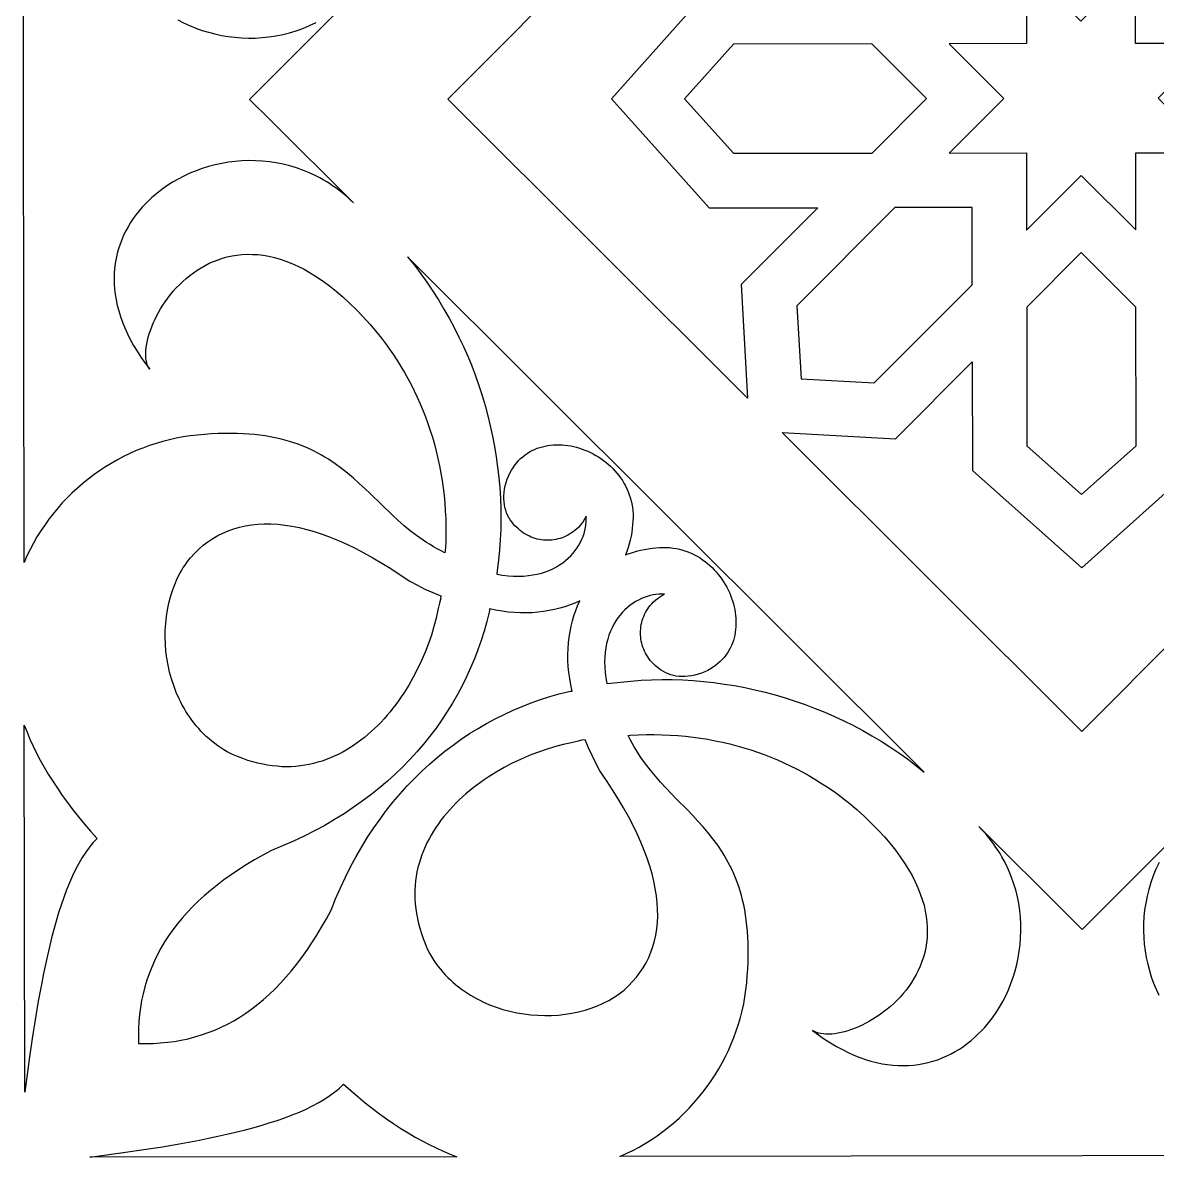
# Model space of a CAD drawing. Extents: x -117 to 117, y -119 to 115.
# Drawn here: x -116.5 to 8.8, y -118.7 to 6.7 of the extents above; entities that cross this region are included whole.
import ezdxf

# ---------------------------------------------------------------- set-up
doc = ezdxf.new("R2010")
doc.units = 0
doc.header["$MEASUREMENT"] = 0
doc.layers.add('LAYER_1', color=18, linetype='CONTINUOUS')

msp = doc.modelspace()

# ---------------------------------------------------------------- linework, layer by layer
at = {"layer": 'LAYER_1'}
for points in [[(-80.02, 9.63), (-91.43, -1.82), (-89.12, -4.12), (-79.96, -13.25), (-80.28, -12.95), (-80.6, -12.65), (-80.92, -12.37), (-81.26, -12.1), (-81.59, -11.84), (-81.93, -11.59), (-82.27, -11.35), (-82.62, -11.12), (-82.97, -10.9), (-83.32, -10.69), (-83.68, -10.49), (-84.03, -10.31), (-84.76, -9.96), (-85.49, -9.66), (-86.24, -9.39), (-86.98, -9.16), (-87.74, -8.98), (-88.49, -8.82), (-89.25, -8.71), (-90.01, -8.63), (-90.77, -8.59), (-91.53, -8.58), (-92.28, -8.61), (-93.03, -8.67), (-93.78, -8.76), (-94.51, -8.89), (-95.24, -9.04), (-95.96, -9.23), (-96.66, -9.45), (-97.35, -9.7), (-98.03, -9.97), (-98.69, -10.28), (-99.33, -10.61), (-99.96, -10.97), (-100.56, -11.35), (-101.14, -11.76), (-101.7, -12.2), (-102.24, -12.66), (-103.3, -13.71), (-103.65, -14.12), (-103.98, -14.54), (-104.29, -14.97), (-104.59, -15.42), (-104.86, -15.88), (-105.12, -16.34), (-105.35, -16.82), (-105.56, -17.32), (-105.75, -17.82), (-105.92, -18.33), (-106.06, -18.85), (-106.18, -19.39), (-106.28, -19.93), (-106.34, -20.48), (-106.39, -21.04), (-106.4, -21.61), (-106.39, -22.18), (-106.35, -22.77), (-106.28, -23.36), (-106.18, -23.96), (-106.05, -24.57), (-105.89, -25.18), (-105.7, -25.8), (-105.48, -26.43), (-105.23, -27.06), (-104.94, -27.7), (-104.62, -28.34), (-104.26, -28.99), (-103.87, -29.64), (-103.44, -30.3), (-102.97, -30.96), (-102.47, -31.62), (-102.59, -31.43), (-102.7, -31.21), (-102.78, -30.97), (-102.84, -30.71), (-102.88, -30.44), (-102.91, -30.14), (-102.91, -29.83), (-102.89, -29.51), (-102.86, -29.17), (-102.8, -28.82), (-102.73, -28.46), (-102.64, -28.09), (-102.53, -27.71), (-102.4, -27.33), (-102.25, -26.94), (-102.09, -26.54), (-101.91, -26.15), (-101.71, -25.75), (-101.5, -25.35), (-101.26, -24.95), (-101.01, -24.55), (-100.75, -24.16), (-100.47, -23.77), (-100.17, -23.38), (-99.86, -23.01), (-99.53, -22.64), (-99.18, -22.28), (-98.82, -21.94), (-98.44, -21.6), (-98.05, -21.28), (-97.65, -20.97), (-97.23, -20.68), (-96.8, -20.41), (-96.35, -20.16), (-95.89, -19.92), (-95.41, -19.71), (-94.92, -19.52), (-94.42, -19.35), (-93.9, -19.21), (-93.37, -19.1), (-92.83, -19.01), (-92.28, -18.95), (-91.71, -18.92), (-91.13, -18.93), (-90.54, -18.96), (-89.94, -19.03), (-89.33, -19.14), (-88.7, -19.28), (-88.07, -19.46), (-87.42, -19.68), (-86.76, -19.94), (-86.1, -20.24), (-85.42, -20.58), (-84.73, -20.97), (-84.03, -21.41), (-83.32, -21.89), (-82.61, -22.42), (-81.88, -23), (-81.14, -23.63), (-80.4, -24.31), (-79.64, -25.04), (-78.88, -25.83), (-78.11, -26.68), (-77.33, -27.58), (-76.87, -28.17), (-76.41, -28.78), (-75.97, -29.39), (-75.54, -30.02), (-75.13, -30.66), (-74.72, -31.31), (-74.33, -31.97), (-73.96, -32.64), (-73.6, -33.32), (-73.25, -34.01), (-72.92, -34.71), (-72.6, -35.42), (-72.3, -36.14), (-72.01, -36.87), (-71.74, -37.62), (-71.48, -38.37), (-71.24, -39.13), (-71.02, -39.9), (-70.82, -40.68), (-70.63, -41.47), (-70.46, -42.27), (-70.3, -43.08), (-70.17, -43.9), (-70.05, -44.73), (-69.96, -45.57), (-69.88, -46.41), (-69.82, -47.27), (-69.78, -48.14), (-69.76, -49.01), (-69.76, -49.89), (-69.78, -50.78), (-69.82, -51.68), (-69.86, -51.88), (-70.29, -51.67), (-70.71, -51.45), (-71.11, -51.22), (-71.51, -50.99), (-71.9, -50.75), (-72.27, -50.5), (-73, -49.99), (-73.7, -49.45), (-74.37, -48.9), (-75.02, -48.33), (-75.65, -47.75), (-76.88, -46.57), (-78.09, -45.39), (-78.71, -44.8), (-79.33, -44.22), (-79.96, -43.65), (-80.62, -43.1), (-81.29, -42.57), (-82, -42.05), (-82.73, -41.56), (-83.11, -41.33), (-83.5, -41.1), (-83.9, -40.88), (-84.32, -40.67), (-84.74, -40.46), (-85.17, -40.27), (-85.62, -40.09), (-86.08, -39.91), (-86.55, -39.75), (-87.04, -39.59), (-87.55, -39.45), (-88.06, -39.32), (-88.6, -39.19), (-89.15, -39.09), (-89.71, -38.99), (-90.3, -38.91), (-90.9, -38.84), (-91.52, -38.78), (-92.16, -38.74), (-92.82, -38.72), (-93.5, -38.7), (-94.2, -38.71), (-94.92, -38.73), (-95.67, -38.76), (-96.43, -38.82), (-97.22, -38.89), (-98, -38.97), (-98.76, -39.09), (-99.53, -39.23), (-100.28, -39.4), (-101.03, -39.59), (-101.77, -39.81), (-102.51, -40.05), (-103.23, -40.32), (-103.95, -40.61), (-104.66, -40.93), (-105.35, -41.26), (-106.04, -41.63), (-106.71, -42.01), (-107.37, -42.41), (-108.02, -42.84), (-108.65, -43.28), (-109.27, -43.75), (-109.87, -44.24), (-110.46, -44.75), (-111.03, -45.27), (-111.58, -45.82), (-112.12, -46.39), (-112.63, -46.97), (-113.13, -47.57), (-113.61, -48.19), (-114.07, -48.82), (-114.5, -49.47), (-114.92, -50.14), (-115.31, -50.82), (-115.68, -51.52), (-116.03, -52.24), (-116.35, -52.97), (-116.5, 49.26)], [(-99.36, 6.96), (-98.72, 6.63), (-98.06, 6.33), (-97.38, 6.05), (-96.69, 5.81), (-95.99, 5.59), (-95.27, 5.41), (-94.55, 5.25), (-93.81, 5.13), (-93.07, 5.04), (-92.32, 4.98), (-91.57, 4.95), (-90.81, 4.96), (-90.05, 5.01), (-89.3, 5.08), (-88.54, 5.2), (-87.78, 5.35), (-87.03, 5.54), (-86.28, 5.77), (-85.54, 6.03), (-84.81, 6.34), (-84.09, 6.68)], [(51.67, -118.42), (-50.56, -118.57), (-49.83, -118.24), (-49.12, -117.89), (-48.42, -117.52), (-47.74, -117.13), (-47.07, -116.71), (-46.42, -116.27), (-45.79, -115.81), (-45.17, -115.33), (-44.57, -114.83), (-43.99, -114.31), (-43.43, -113.78), (-42.88, -113.22), (-42.36, -112.65), (-41.85, -112.06), (-41.37, -111.46), (-40.9, -110.84), (-40.45, -110.2), (-40.03, -109.55), (-39.63, -108.89), (-39.25, -108.22), (-38.89, -107.53), (-38.55, -106.84), (-38.24, -106.13), (-37.95, -105.41), (-37.69, -104.69), (-37.45, -103.95), (-37.23, -103.21), (-37.04, -102.46), (-36.87, -101.7), (-36.73, -100.94), (-36.62, -100.17), (-36.53, -99.4), (-36.47, -98.61), (-36.42, -97.84), (-36.38, -97.1), (-36.36, -96.38), (-36.36, -95.68), (-36.38, -95), (-36.41, -94.34), (-36.45, -93.7), (-36.51, -93.08), (-36.58, -92.47), (-36.66, -91.89), (-36.76, -91.32), (-36.87, -90.77), (-36.99, -90.24), (-37.12, -89.72), (-37.27, -89.22), (-37.42, -88.73), (-37.59, -88.26), (-37.77, -87.8), (-37.95, -87.35), (-38.15, -86.92), (-38.35, -86.5), (-38.57, -86.09), (-38.79, -85.69), (-39.02, -85.3), (-39.25, -84.92), (-39.74, -84.18), (-40.26, -83.48), (-40.8, -82.81), (-41.35, -82.15), (-41.92, -81.52), (-42.5, -80.9), (-43.09, -80.29), (-44.28, -79.08), (-45.46, -77.85), (-46.04, -77.22), (-46.61, -76.57), (-47.17, -75.9), (-47.7, -75.21), (-48.22, -74.48), (-48.47, -74.1), (-48.71, -73.72), (-48.95, -73.32), (-49.17, -72.92), (-49.39, -72.5), (-49.61, -72.07), (-49.41, -72.04), (-48.51, -72), (-47.62, -71.97), (-46.74, -71.97), (-45.86, -71.98), (-45, -72.02), (-44.14, -72.08), (-43.29, -72.15), (-42.46, -72.25), (-41.63, -72.36), (-40.81, -72.49), (-40, -72.64), (-39.2, -72.81), (-38.41, -73), (-37.62, -73.2), (-36.85, -73.42), (-36.09, -73.66), (-35.34, -73.91), (-34.59, -74.18), (-33.86, -74.46), (-33.14, -74.76), (-32.43, -75.08), (-31.72, -75.41), (-31.03, -75.76), (-30.35, -76.12), (-29.68, -76.49), (-29.02, -76.88), (-28.37, -77.28), (-27.73, -77.69), (-27.1, -78.12), (-26.48, -78.56), (-25.88, -79.01), (-25.28, -79.47), (-24.38, -80.25), (-23.53, -81.02), (-22.74, -81.78), (-22, -82.53), (-21.32, -83.27), (-20.69, -84.01), (-20.11, -84.73), (-19.58, -85.45), (-19.09, -86.16), (-18.66, -86.85), (-18.27, -87.54), (-17.92, -88.22), (-17.62, -88.89), (-17.36, -89.54), (-17.14, -90.19), (-16.95, -90.82), (-16.81, -91.45), (-16.7, -92.06), (-16.63, -92.66), (-16.59, -93.25), (-16.59, -93.83), (-16.61, -94.4), (-16.67, -94.95), (-16.76, -95.49), (-16.87, -96.02), (-17.01, -96.54), (-17.18, -97.04), (-17.36, -97.53), (-17.58, -98.01), (-17.81, -98.47), (-18.06, -98.92), (-18.33, -99.35), (-18.62, -99.77), (-18.93, -100.18), (-19.25, -100.57), (-19.58, -100.95), (-19.93, -101.31), (-20.28, -101.65), (-20.65, -101.99), (-21.03, -102.3), (-21.41, -102.6), (-21.8, -102.88), (-22.19, -103.15), (-22.59, -103.4), (-22.98, -103.63), (-23.38, -103.85), (-23.78, -104.05), (-24.18, -104.23), (-24.57, -104.4), (-24.96, -104.54), (-25.35, -104.67), (-25.73, -104.78), (-26.1, -104.88), (-26.46, -104.95), (-26.8, -105), (-27.14, -105.04), (-27.47, -105.06), (-27.78, -105.06), (-28.07, -105.03), (-28.35, -104.99), (-28.6, -104.93), (-28.84, -104.85), (-29.06, -104.75), (-29.26, -104.63), (-28.59, -105.13), (-27.93, -105.59), (-27.27, -106.02), (-26.62, -106.41), (-25.97, -106.76), (-25.33, -107.08), (-24.69, -107.37), (-24.05, -107.62), (-23.43, -107.84), (-22.81, -108.03), (-22.19, -108.19), (-21.59, -108.31), (-20.99, -108.41), (-20.39, -108.48), (-19.81, -108.52), (-19.23, -108.53), (-18.66, -108.51), (-18.1, -108.47), (-17.55, -108.4), (-17.01, -108.3), (-16.48, -108.18), (-15.96, -108.04), (-15.44, -107.87), (-14.94, -107.68), (-14.45, -107.46), (-13.97, -107.23), (-13.5, -106.97), (-13.05, -106.7), (-12.6, -106.4), (-12.17, -106.09), (-11.75, -105.75), (-11.34, -105.4), (-10.29, -104.34), (-9.84, -103.81), (-9.4, -103.25), (-9, -102.67), (-8.61, -102.06), (-8.26, -101.44), (-7.93, -100.8), (-7.63, -100.14), (-7.35, -99.46), (-7.11, -98.77), (-6.89, -98.07), (-6.71, -97.35), (-6.55, -96.63), (-6.43, -95.89), (-6.33, -95.15), (-6.28, -94.4), (-6.25, -93.65), (-6.26, -92.9), (-6.3, -92.14), (-6.38, -91.38), (-6.49, -90.62), (-6.64, -89.87), (-6.83, -89.12), (-7.06, -88.37), (-7.32, -87.63), (-7.63, -86.9), (-7.97, -86.18), (-8.35, -85.46), (-8.56, -85.11), (-8.78, -84.76), (-9.01, -84.42), (-9.25, -84.08), (-9.5, -83.74), (-9.76, -83.41), (-10.03, -83.08), (-10.31, -82.75), (-10.6, -82.43), (-10.91, -82.11), (-0.93, -92.06), (0.52, -93.5), (0.52, -93.5), (4.35, -89.66), (11.96, -82.03)], [(9.01, -86.11), (8.66, -86.83), (8.36, -87.57), (8.09, -88.31), (7.87, -89.06), (7.68, -89.81), (7.53, -90.57), (7.41, -91.33), (7.34, -92.09), (7.29, -92.85), (7.29, -93.6), (7.31, -94.36), (7.37, -95.11), (7.47, -95.85), (7.59, -96.59), (7.75, -97.31), (7.94, -98.03), (8.15, -98.73), (8.4, -99.42), (8.68, -100.1), (8.98, -100.76)]]:
    msp.add_lwpolyline(points, dxfattribs=at)
for points in [[(-36.53, 31.34), (-37.22, 18.79), (-28.73, 10.33), (-40.71, 10.31), (-51.47, -1.76), (-40.68, -13.8), (-28.69, -13.78), (-37.16, -22.27), (-36.43, -34.81), (-69.55, -1.78)], [(-5.63, -16.25), (0.4, -10.21), (6.44, -16.24), (6.43, -7.71), (14.96, -7.7), (8.91, -1.67), (14.94, 4.37), (6.41, 4.36), (6.4, 12.89), (0.37, 6.84), (-5.67, 12.87), (-5.65, 4.34), (-14.18, 4.33), (-8.14, -1.7), (-14.17, -7.74), (-5.64, -7.72)], [(-22.7, 4.32), (-38.01, 4.29), (-43.39, -1.75), (-37.99, -7.77), (-22.68, -7.75), (-16.66, -1.71)], [(-30.99, -24.61), (-30.52, -32.68), (-22.45, -33.13), (-11.64, -22.29), (-11.65, -13.76), (-20.18, -13.77)], [(-5.59, -40.08), (0.45, -45.46), (6.47, -40.06), (6.45, -24.75), (0.41, -18.73), (-5.61, -24.77)], [(-45.46, -47.66), (-73.98, -19.22), (-73.24, -20.13), (-72.54, -21.07), (-71.85, -22.02), (-71.2, -22.99), (-70.57, -23.97), (-69.97, -24.97), (-69.39, -25.99), (-68.84, -27.02), (-68.32, -28.06), (-67.82, -29.11), (-67.35, -30.17), (-66.91, -31.25), (-66.5, -32.33), (-66.11, -33.43), (-65.75, -34.53), (-65.42, -35.64), (-65.12, -36.76), (-64.85, -37.88), (-64.6, -39.01), (-64.38, -40.14), (-64.2, -41.28), (-64.04, -42.42), (-63.91, -43.56), (-63.81, -44.71), (-63.74, -45.85), (-63.7, -47), (-63.68, -48.15), (-63.7, -49.29), (-63.75, -50.44), (-63.83, -51.58), (-63.94, -52.71), (-64.08, -53.85), (-64.12, -54.25), (-63.49, -54.35), (-62.88, -54.42), (-62.29, -54.47), (-61.72, -54.48), (-61.18, -54.46), (-60.65, -54.41), (-60.15, -54.34), (-59.66, -54.25), (-59.2, -54.13), (-58.76, -53.99), (-58.34, -53.83), (-57.94, -53.65), (-57.56, -53.45), (-57.2, -53.23), (-56.86, -53), (-56.54, -52.75), (-56.25, -52.49), (-55.97, -52.22), (-55.71, -51.93), (-55.48, -51.64), (-55.26, -51.34), (-55.07, -51.03), (-54.9, -50.72), (-54.74, -50.4), (-54.61, -50.08), (-54.5, -49.76), (-54.41, -49.43), (-54.34, -49.11), (-54.29, -48.79), (-54.26, -48.47), (-54.25, -48.16), (-54.26, -47.85), (-54.44, -48.17), (-54.65, -48.49), (-54.88, -48.8), (-55.13, -49.09), (-55.31, -49.26), (-55.5, -49.42), (-55.69, -49.57), (-55.88, -49.7), (-56.09, -49.83), (-56.29, -49.95), (-56.5, -50.05), (-56.72, -50.15), (-56.93, -50.23), (-57.15, -50.3), (-57.38, -50.36), (-57.6, -50.41), (-57.83, -50.45), (-58.06, -50.48), (-58.29, -50.5), (-58.52, -50.51), (-58.75, -50.5), (-58.98, -50.48), (-59.21, -50.46), (-59.43, -50.42), (-59.66, -50.37), (-59.88, -50.31), (-60.11, -50.24), (-60.33, -50.16), (-60.54, -50.06), (-60.75, -49.96), (-60.96, -49.84), (-61.17, -49.71), (-61.37, -49.57), (-61.56, -49.42), (-61.75, -49.26), (-61.93, -49.09), (-62.13, -48.9), (-62.32, -48.69), (-62.49, -48.47), (-62.66, -48.24), (-62.8, -47.99), (-62.94, -47.73), (-63.05, -47.46), (-63.15, -47.18), (-63.23, -46.88), (-63.3, -46.58), (-63.34, -46.26), (-63.36, -45.93), (-63.36, -45.59), (-63.34, -45.24), (-63.29, -44.88), (-63.22, -44.51), (-63.11, -44.13), (-62.98, -43.77), (-62.84, -43.42), (-62.69, -43.09), (-62.52, -42.78), (-62.34, -42.49), (-62.15, -42.22), (-61.94, -41.96), (-61.73, -41.71), (-61.5, -41.49), (-61.27, -41.28), (-61.02, -41.08), (-60.77, -40.91), (-60.51, -40.75), (-60.24, -40.6), (-59.96, -40.47), (-59.68, -40.35), (-59.39, -40.25), (-59.1, -40.17), (-58.8, -40.1), (-58.49, -40.04), (-58.19, -40), (-57.87, -39.97), (-57.56, -39.96), (-57.25, -39.96), (-56.93, -39.97), (-56.61, -40), (-56.29, -40.04), (-55.97, -40.09), (-55.66, -40.16), (-55.34, -40.24), (-55.02, -40.33), (-54.71, -40.43), (-54.4, -40.55), (-54.09, -40.68), (-53.79, -40.81), (-53.49, -40.97), (-53.2, -41.13), (-52.91, -41.3), (-52.63, -41.49), (-52.35, -41.68), (-52.09, -41.89), (-51.82, -42.11), (-51.57, -42.33), (-51.33, -42.57), (-51.1, -42.82), (-50.87, -43.08), (-50.66, -43.34), (-50.46, -43.62), (-50.27, -43.91), (-50.09, -44.2), (-49.92, -44.5), (-49.77, -44.82), (-49.63, -45.14), (-49.51, -45.47), (-49.4, -45.8), (-49.3, -46.15), (-49.23, -46.5), (-49.16, -46.86), (-49.12, -47.23), (-49.09, -47.6), (-49.09, -47.99), (-49.1, -48.38), (-49.13, -48.77), (-49.17, -49.21), (-49.23, -49.64), (-49.31, -50.07), (-49.4, -50.49), (-49.51, -50.91), (-49.63, -51.32), (-49.77, -51.73), (-49.92, -52.13), (-49.52, -51.98), (-49.11, -51.84), (-48.7, -51.72), (-48.28, -51.61), (-47.85, -51.52), (-47.43, -51.44), (-46.99, -51.38), (-46.56, -51.33), (-46.16, -51.3), (-45.78, -51.29), (-45.39, -51.3), (-45.02, -51.32), (-44.65, -51.37), (-44.29, -51.43), (-43.94, -51.5), (-43.59, -51.6), (-43.25, -51.7), (-42.92, -51.83), (-42.6, -51.96), (-42.29, -52.12), (-41.99, -52.28), (-41.69, -52.46), (-41.4, -52.65), (-41.13, -52.85), (-40.86, -53.06), (-40.6, -53.28), (-40.35, -53.52), (-40.12, -53.76), (-39.89, -54.01), (-39.67, -54.27), (-39.46, -54.54), (-39.27, -54.81), (-39.08, -55.09), (-38.9, -55.38), (-38.74, -55.67), (-38.59, -55.97), (-38.45, -56.28), (-38.32, -56.58), (-38.2, -56.89), (-38.1, -57.2), (-38.01, -57.52), (-37.93, -57.84), (-37.86, -58.15), (-37.8, -58.47), (-37.76, -58.79), (-37.74, -59.11), (-37.72, -59.43), (-37.72, -59.74), (-37.73, -60.05), (-37.76, -60.37), (-37.8, -60.67), (-37.86, -60.98), (-37.93, -61.28), (-38.01, -61.57), (-38.11, -61.86), (-38.23, -62.14), (-38.36, -62.42), (-38.5, -62.69), (-38.66, -62.95), (-38.84, -63.21), (-39.03, -63.45), (-39.24, -63.69), (-39.47, -63.91), (-39.71, -64.13), (-39.97, -64.33), (-40.24, -64.53), (-40.53, -64.71), (-40.84, -64.88), (-41.17, -65.03), (-41.52, -65.17), (-41.88, -65.3), (-42.26, -65.41), (-42.63, -65.49), (-42.99, -65.53), (-43.34, -65.56), (-43.68, -65.56), (-44.01, -65.54), (-44.32, -65.5), (-44.63, -65.43), (-44.92, -65.35), (-45.21, -65.26), (-45.48, -65.14), (-45.74, -65.01), (-45.99, -64.86), (-46.22, -64.7), (-46.44, -64.52), (-46.65, -64.34), (-46.84, -64.14), (-47.02, -63.96), (-47.18, -63.77), (-47.33, -63.57), (-47.47, -63.37), (-47.6, -63.17), (-47.71, -62.96), (-47.82, -62.75), (-47.91, -62.53), (-48, -62.31), (-48.07, -62.09), (-48.13, -61.87), (-48.18, -61.64), (-48.22, -61.41), (-48.24, -61.19), (-48.26, -60.96), (-48.27, -60.73), (-48.26, -60.5), (-48.24, -60.27), (-48.22, -60.04), (-48.18, -59.81), (-48.13, -59.59), (-48.07, -59.36), (-47.99, -59.14), (-47.91, -58.92), (-47.82, -58.71), (-47.71, -58.5), (-47.6, -58.29), (-47.47, -58.09), (-47.33, -57.89), (-47.19, -57.7), (-47.03, -57.52), (-46.86, -57.34), (-46.57, -57.08), (-46.26, -56.85), (-45.94, -56.65), (-45.62, -56.46), (-45.93, -56.45), (-46.24, -56.46), (-46.56, -56.49), (-46.88, -56.54), (-47.21, -56.62), (-47.53, -56.71), (-47.85, -56.82), (-48.17, -56.95), (-48.49, -57.11), (-48.8, -57.28), (-49.11, -57.48), (-49.41, -57.69), (-49.7, -57.93), (-49.99, -58.19), (-50.26, -58.46), (-50.52, -58.76), (-50.76, -59.08), (-50.99, -59.42), (-51.21, -59.78), (-51.41, -60.16), (-51.59, -60.56), (-51.75, -60.98), (-51.89, -61.42), (-52.01, -61.89), (-52.1, -62.37), (-52.17, -62.87), (-52.21, -63.4), (-52.23, -63.94), (-52.21, -64.51), (-52.17, -65.1), (-52.1, -65.71), (-51.99, -66.34), (-51.59, -66.3), (-50.46, -66.16), (-49.32, -66.05), (-48.18, -65.96), (-47.04, -65.91), (-45.89, -65.89), (-44.75, -65.9), (-43.6, -65.93), (-42.45, -66), (-41.31, -66.1), (-40.16, -66.22), (-39.02, -66.38), (-37.89, -66.56), (-36.75, -66.78), (-35.62, -67.02), (-34.5, -67.29), (-33.38, -67.59), (-32.27, -67.92), (-31.17, -68.27), (-30.07, -68.65), (-28.99, -69.07), (-27.91, -69.5), (-26.84, -69.97), (-25.79, -70.46), (-24.75, -70.98), (-23.72, -71.53), (-22.7, -72.1), (-21.7, -72.7), (-20.72, -73.33), (-19.74, -73.98), (-18.79, -74.66), (-17.85, -75.37), (-16.93, -76.1)], [(-11.61, -42.79), (0.46, -53.54), (12.5, -42.75), (12.48, -30.77), (20.97, -39.23), (33.51, -38.5), (0.49, -71.62), (-32.63, -38.6), (-20.09, -39.29), (-11.63, -30.8)], [(-70.32, -56.65), (-70.37, -57.05), (-70.45, -57.44), (-70.63, -58.18), (-70.84, -59.1), (-71.08, -60.03), (-71.36, -60.97), (-71.69, -61.91), (-72.05, -62.85), (-72.45, -63.78), (-72.88, -64.7), (-73.36, -65.61), (-73.86, -66.51), (-74.41, -67.38), (-74.69, -67.81), (-74.99, -68.23), (-75.29, -68.64), (-75.6, -69.05), (-75.92, -69.44), (-76.25, -69.83), (-76.58, -70.21), (-76.92, -70.59), (-77.27, -70.95), (-77.63, -71.3), (-78, -71.64), (-78.37, -71.97), (-78.76, -72.29), (-79.15, -72.59), (-79.54, -72.89), (-79.95, -73.17), (-80.36, -73.44), (-80.78, -73.69), (-81.2, -73.93), (-81.64, -74.15), (-82.08, -74.36), (-82.52, -74.55), (-82.98, -74.73), (-83.44, -74.89), (-83.9, -75.03), (-84.38, -75.16), (-84.86, -75.27), (-85.34, -75.36), (-85.83, -75.43), (-86.33, -75.48), (-86.84, -75.51), (-87.35, -75.52), (-87.86, -75.51), (-88.39, -75.47), (-88.91, -75.42), (-89.45, -75.34), (-89.99, -75.24), (-90.53, -75.12), (-91.08, -74.98), (-91.64, -74.81), (-92.2, -74.61), (-92.76, -74.39), (-93.34, -74.15), (-93.91, -73.88), (-94.27, -73.66), (-94.62, -73.44), (-94.96, -73.2), (-95.29, -72.96), (-95.61, -72.71), (-95.92, -72.44), (-96.22, -72.17), (-96.51, -71.89), (-96.79, -71.61), (-97.06, -71.31), (-97.32, -71.01), (-97.57, -70.7), (-97.81, -70.39), (-98.04, -70.06), (-98.26, -69.74), (-98.47, -69.4), (-98.68, -69.06), (-98.87, -68.72), (-99.05, -68.37), (-99.22, -68.02), (-99.54, -67.3), (-99.82, -66.56), (-100.07, -65.82), (-100.27, -65.06), (-100.44, -64.29), (-100.57, -63.52), (-100.67, -62.75), (-100.73, -61.98), (-100.76, -61.21), (-100.75, -60.44), (-100.7, -59.68), (-100.62, -58.93), (-100.51, -58.19), (-100.36, -57.46), (-100.17, -56.75), (-99.96, -56.06), (-99.71, -55.39), (-99.42, -54.74), (-99.1, -54.12), (-98.93, -53.82), (-98.76, -53.53), (-98.57, -53.24), (-98.37, -52.96), (-98.17, -52.7), (-97.96, -52.43), (-97.51, -51.95), (-97.04, -51.49), (-96.55, -51.06), (-96.04, -50.67), (-95.51, -50.32), (-94.95, -49.99), (-94.38, -49.71), (-93.79, -49.45), (-93.18, -49.24), (-92.54, -49.05), (-91.89, -48.91), (-91.22, -48.8), (-90.53, -48.73), (-89.81, -48.7), (-89.08, -48.7), (-88.33, -48.74), (-87.56, -48.83), (-86.77, -48.95), (-85.96, -49.11), (-85.13, -49.31), (-84.29, -49.55), (-83.42, -49.84), (-82.54, -50.16), (-81.63, -50.53), (-80.71, -50.94), (-79.77, -51.39), (-78.82, -51.89), (-77.84, -52.43), (-76.84, -53.02), (-75.83, -53.64), (-74.8, -54.32), (-73.75, -55.04), (-72.9, -55.48), (-72.07, -55.89), (-71.21, -56.28)], [(-54.98, -57.21), (-55.51, -57.44), (-56.05, -57.65), (-56.61, -57.84), (-57.19, -58.01), (-57.77, -58.16), (-58.37, -58.28), (-58.98, -58.38), (-59.6, -58.46), (-60.23, -58.51), (-60.88, -58.53), (-61.53, -58.52), (-62.19, -58.49), (-62.87, -58.43), (-63.55, -58.34), (-64.24, -58.21), (-64.94, -58.06), (-64.93, -58.2), (-64.93, -58.27), (-64.98, -58.44), (-65.24, -59.49), (-65.53, -60.53), (-65.86, -61.57), (-66.22, -62.59), (-66.61, -63.6), (-67.03, -64.6), (-67.48, -65.59), (-67.96, -66.57), (-68.47, -67.53), (-69.02, -68.48), (-69.6, -69.42), (-70.21, -70.34), (-70.85, -71.24), (-71.52, -72.13), (-72.23, -73.01), (-72.96, -73.86), (-73.73, -74.7), (-74.53, -75.52), (-75.36, -76.32), (-76.22, -77.11), (-77.12, -77.87), (-78.04, -78.61), (-79, -79.33), (-79.99, -80.03), (-81.01, -80.71), (-82.06, -81.36), (-83.14, -81.99), (-84.26, -82.6), (-85.4, -83.18), (-86.58, -83.73), (-87.79, -84.26), (-89.03, -84.77), (-89.99, -85.28), (-90.91, -85.81), (-91.8, -86.34), (-92.66, -86.89), (-93.48, -87.45), (-94.27, -88.01), (-95.03, -88.59), (-95.76, -89.17), (-96.45, -89.77), (-97.11, -90.37), (-97.73, -90.99), (-98.33, -91.61), (-98.89, -92.24), (-99.42, -92.89), (-99.92, -93.54), (-100.39, -94.2), (-100.82, -94.87), (-101.23, -95.56), (-101.6, -96.25), (-101.94, -96.95), (-102.25, -97.66), (-102.54, -98.38), (-102.79, -99.1), (-103.01, -99.84), (-103.2, -100.59), (-103.36, -101.34), (-103.49, -102.11), (-103.59, -102.88), (-103.66, -103.67), (-103.7, -104.46), (-103.72, -105.26), (-103.7, -106.07), (-102.89, -106.08), (-102.09, -106.07), (-101.3, -106.02), (-100.51, -105.95), (-99.74, -105.85), (-98.98, -105.71), (-98.22, -105.55), (-97.47, -105.36), (-96.74, -105.14), (-96.01, -104.88), (-95.29, -104.6), (-94.58, -104.29), (-93.88, -103.94), (-93.19, -103.57), (-92.51, -103.16), (-91.84, -102.72), (-91.18, -102.25), (-90.53, -101.75), (-89.89, -101.22), (-89.26, -100.66), (-88.63, -100.06), (-88.02, -99.43), (-87.42, -98.77), (-86.83, -98.08), (-86.24, -97.35), (-85.67, -96.59), (-85.11, -95.8), (-84.55, -94.97), (-84.01, -94.12), (-83.48, -93.22), (-82.95, -92.3), (-82.44, -91.34), (-81.94, -90.1), (-81.41, -88.89), (-80.86, -87.71), (-80.28, -86.56), (-79.68, -85.44), (-79.05, -84.36), (-78.4, -83.3), (-77.73, -82.28), (-77.03, -81.29), (-76.31, -80.33), (-75.57, -79.4), (-74.81, -78.51), (-74.03, -77.64), (-73.24, -76.81), (-72.42, -76.01), (-71.58, -75.24), (-70.73, -74.5), (-69.86, -73.8), (-68.97, -73.12), (-68.06, -72.48), (-67.14, -71.86), (-66.21, -71.28), (-65.26, -70.73), (-64.3, -70.22), (-63.32, -69.73), (-62.34, -69.28), (-61.34, -68.85), (-60.33, -68.46), (-59.31, -68.1), (-58.27, -67.77), (-57.23, -67.48), (-56.18, -67.21), (-56.01, -67.17), (-55.94, -67.16), (-55.8, -67.17), (-55.95, -66.47), (-56.08, -65.78), (-56.17, -65.1), (-56.24, -64.43), (-56.28, -63.77), (-56.28, -63.11), (-56.26, -62.47), (-56.22, -61.83), (-56.14, -61.21), (-56.04, -60.6), (-55.92, -60), (-55.78, -59.42), (-55.61, -58.84), (-55.42, -58.28), (-55.21, -57.74)], [(-116.27, -111.47), (-116.32, -70.94), (-116.02, -71.7), (-115.7, -72.47), (-115.34, -73.24), (-114.96, -74.01), (-114.56, -74.78), (-114.13, -75.56), (-113.67, -76.34), (-113.18, -77.12), (-112.67, -77.9), (-112.13, -78.69), (-111.56, -79.48), (-110.96, -80.27), (-110.33, -81.06), (-109.67, -81.85), (-108.99, -82.64), (-108.27, -83.43), (-108.49, -83.65), (-108.71, -83.89), (-108.92, -84.14), (-109.13, -84.39), (-109.53, -84.95), (-109.92, -85.55), (-110.3, -86.19), (-110.65, -86.87), (-111, -87.58), (-111.33, -88.34), (-111.65, -89.12), (-111.96, -89.94), (-112.25, -90.79), (-112.53, -91.66), (-112.8, -92.56), (-113.06, -93.48), (-113.31, -94.43), (-113.54, -95.39), (-113.77, -96.36), (-113.99, -97.35), (-114.2, -98.36), (-114.4, -99.37), (-114.77, -101.41), (-115.12, -103.47), (-115.44, -105.52), (-115.73, -107.55)], [(-54.37, -72.55), (-54.77, -72.6), (-55.16, -72.68), (-55.9, -72.87), (-56.82, -73.07), (-57.76, -73.32), (-58.7, -73.61), (-59.63, -73.93), (-60.57, -74.29), (-61.5, -74.7), (-62.42, -75.14), (-63.33, -75.61), (-64.22, -76.12), (-65.09, -76.67), (-65.52, -76.96), (-65.94, -77.25), (-66.35, -77.55), (-66.76, -77.86), (-67.15, -78.18), (-67.54, -78.51), (-67.92, -78.85), (-68.29, -79.19), (-68.65, -79.54), (-69, -79.9), (-69.34, -80.27), (-69.67, -80.65), (-69.99, -81.03), (-70.3, -81.42), (-70.59, -81.82), (-70.87, -82.22), (-71.13, -82.64), (-71.39, -83.06), (-71.62, -83.48), (-71.85, -83.92), (-72.05, -84.36), (-72.24, -84.8), (-72.42, -85.26), (-72.58, -85.72), (-72.72, -86.19), (-72.84, -86.66), (-72.95, -87.14), (-73.04, -87.63), (-73.11, -88.12), (-73.15, -88.62), (-73.18, -89.12), (-73.19, -89.63), (-73.18, -90.15), (-73.14, -90.67), (-73.09, -91.2), (-73.01, -91.73), (-72.91, -92.27), (-72.79, -92.82), (-72.64, -93.36), (-72.47, -93.92), (-72.27, -94.48), (-72.05, -95.05), (-71.81, -95.62), (-71.53, -96.19), (-71.32, -96.55), (-71.09, -96.9), (-70.86, -97.24), (-70.61, -97.57), (-70.36, -97.89), (-70.09, -98.19), (-69.82, -98.49), (-69.54, -98.78), (-69.25, -99.06), (-68.96, -99.33), (-68.66, -99.59), (-68.35, -99.84), (-68.03, -100.08), (-67.71, -100.31), (-67.38, -100.53), (-67.05, -100.74), (-66.71, -100.94), (-66.36, -101.13), (-66.01, -101.31), (-65.66, -101.48), (-64.94, -101.8), (-64.2, -102.08), (-63.46, -102.32), (-62.7, -102.52), (-61.93, -102.69), (-61.16, -102.82), (-60.39, -102.91), (-59.62, -102.97), (-58.84, -103), (-58.08, -102.98), (-57.32, -102.94), (-56.57, -102.85), (-55.83, -102.74), (-55.1, -102.58), (-54.39, -102.4), (-53.7, -102.18), (-53.03, -101.93), (-52.38, -101.64), (-51.76, -101.32), (-51.46, -101.15), (-51.17, -100.97), (-50.89, -100.79), (-50.61, -100.59), (-50.34, -100.39), (-50.08, -100.18), (-49.59, -99.73), (-49.14, -99.25), (-48.71, -98.76), (-48.32, -98.25), (-47.97, -97.72), (-47.65, -97.16), (-47.36, -96.59), (-47.11, -96), (-46.89, -95.38), (-46.72, -94.75), (-46.57, -94.1), (-46.47, -93.42), (-46.4, -92.73), (-46.36, -92.02), (-46.37, -91.29), (-46.42, -90.54), (-46.5, -89.77), (-46.63, -88.98), (-46.79, -88.17), (-46.99, -87.34), (-47.24, -86.5), (-47.52, -85.63), (-47.85, -84.75), (-48.22, -83.85), (-48.64, -82.93), (-49.09, -81.99), (-49.59, -81.03), (-50.13, -80.05), (-50.72, -79.06), (-51.35, -78.05), (-52.03, -77.02), (-52.76, -75.97), (-53.2, -75.13), (-53.61, -74.29), (-54, -73.44)], [(-68.54, -118.59), (-109.07, -118.65), (-105.15, -118.1), (-103.12, -117.8), (-101.07, -117.48), (-99.01, -117.13), (-96.97, -116.75), (-95.96, -116.54), (-94.95, -116.33), (-93.96, -116.11), (-92.99, -115.88), (-92.03, -115.64), (-91.09, -115.39), (-90.17, -115.13), (-89.27, -114.86), (-88.39, -114.58), (-87.55, -114.28), (-86.73, -113.97), (-85.94, -113.65), (-85.19, -113.32), (-84.48, -112.97), (-83.8, -112.61), (-83.16, -112.23), (-82.56, -111.84), (-82.01, -111.43), (-81.75, -111.23), (-81.5, -111.01), (-81.27, -110.8), (-81.05, -110.57), (-80.25, -111.29), (-79.46, -111.97), (-78.67, -112.63), (-77.88, -113.26), (-77.09, -113.85), (-76.3, -114.42), (-75.51, -114.96), (-74.73, -115.47), (-73.94, -115.95), (-73.16, -116.41), (-72.38, -116.84), (-71.61, -117.24), (-70.84, -117.62), (-70.07, -117.97), (-69.3, -118.29)]]:
    msp.add_lwpolyline(points, close=True, dxfattribs=at)

doc.saveas('drawing.dxf')
